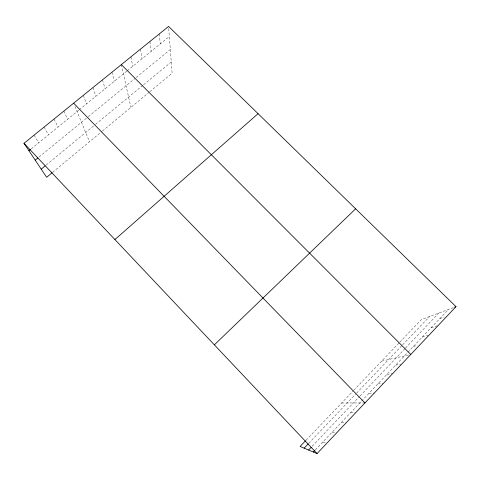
<?xml version="1.0" encoding="UTF-8"?>
<svg xmlns="http://www.w3.org/2000/svg" width="480" height="480" viewBox="0 0 480 480"><rect width="100%" height="100%" fill="white"/><g stroke="black" fill="none" stroke-linecap="round" stroke-linejoin="round"><path stroke-width="0.36" stroke-dasharray="2.4 1.8" d="M315.33 449.904L407.4 352.77M407.898 352.248L448.446 309.462M312.15 446.298L359.514 396.48M360.03 395.94L404.952 348.684M405.456 348.15L438.828 313.056M306.06 440.22L353.304 390.792M353.808 390.264L399.228 342.75M399.726 342.228L421.392 319.56L454.626 307.158M308.76 443.28L355.602 394.152M356.58 393.12L402.114 345.36M402.63 344.82L429.654 316.476M52.614 172.332L101.796 131.538M102.348 131.076L149.214 92.196M149.76 91.74L172.116 73.194L168.57 26.43M46.296 164.97L94.404 125.304M95.556 124.356L142.992 85.248M143.562 84.774L171.258 61.938M39.084 156.972L87.708 117.156M88.278 116.694L135.048 78.39M136.164 77.478L170.316 49.506M31.23 148.83L78.744 110.196M79.296 109.746L126.702 71.208M127.254 70.758L169.332 36.546M439.788 318.6L444.45 316.974M431.058 327.81L437.436 325.758M422.25 337.104L428.418 335.292M413.37 346.476L417.336 345.432M381.672 361.116L410.07 354.63M395.646 365.172L401.088 364.128M386.808 374.496L392.682 373.608M377.892 383.904L382.812 383.376M368.904 393.384L374.268 393.078M341.652 402.984L364.212 402.942M350.694 412.596L355.536 412.89M341.478 422.322L346.044 422.922M332.178 432.132L336.468 433.05M322.8 442.026L326.814 443.262M34.086 135.15L38.712 142.746M44.094 127.056L48.414 134.856M54.024 119.034L58.05 127.026M63.87 111.072L67.602 119.256M74.964 106.398L89.508 141.726M83.328 95.34L86.496 103.896M92.946 87.57L95.832 96.306M102.48 79.854L105.096 88.776M111.948 72.204L114.288 81.3M121.338 64.614L130.908 107.382M130.932 56.856L132.738 66.3M140.454 49.158L141.996 58.776M149.898 41.52L151.176 51.306M159.27 33.948L160.29 43.902"/><path stroke-width="0.72" d="M305.562 440.742L300.102 446.454L317.064 453.57L456 306.648L168.57 26.43L24 143.304L46.638 177.294L52.074 172.782M313.338 452.004L314.832 450.432M308.61 450.024L311.136 447.366M304.128 448.14L308.244 443.82M214.368 344.844L355.638 208.806M114.912 239.55L258.072 113.688M41.22 169.158L45.168 165.9M35.214 160.14L37.98 157.878M28.926 150.702L30.654 149.298M454.626 307.158L456 306.648M121.338 64.614L410.778 354.468M73.638 103.176L364.944 402.942M24 143.304L317.064 453.57"/></g></svg>
